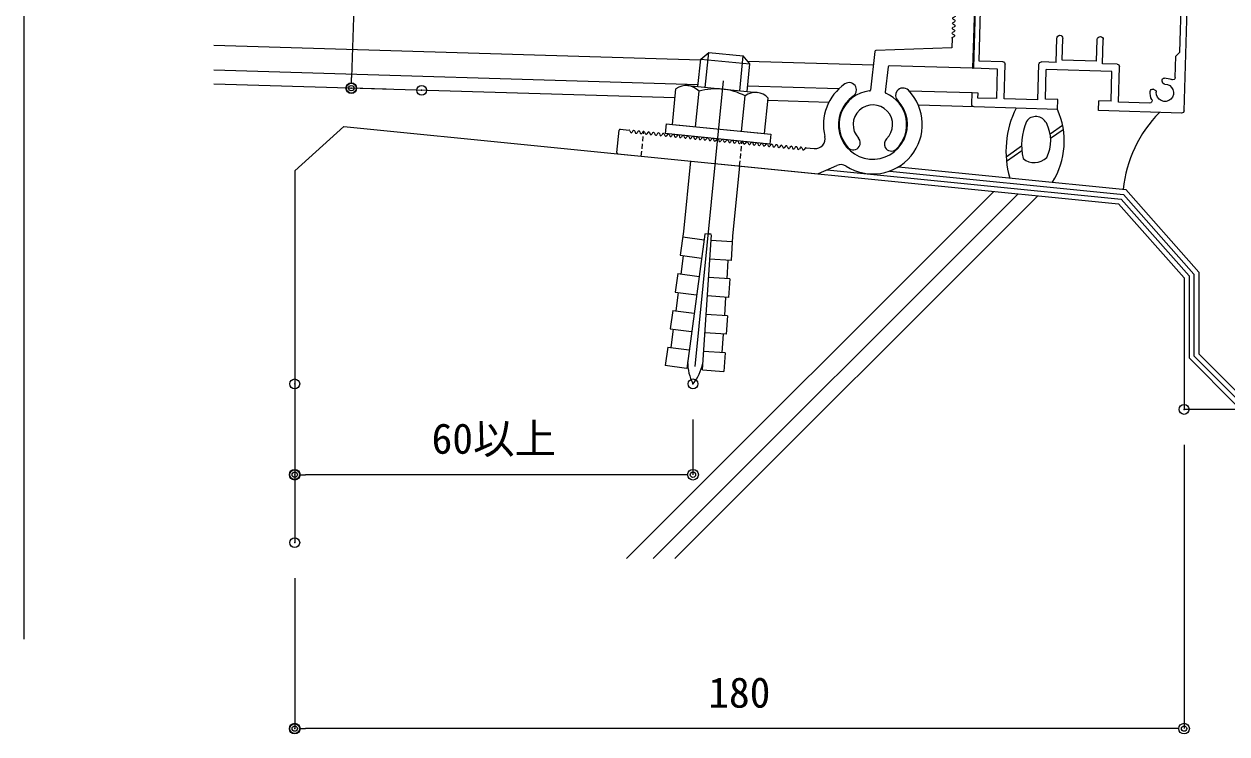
# Model space of a CAD drawing. Units: millimetres, scale not verified. Extents: x -1261 to 1262, y -891 to 891.
# Drawn here: x 526.8 to 770.2, y 389.8 to 533.6 of the extents above; entities that cross this region are included whole.
import ezdxf
from ezdxf.enums import TextEntityAlignment as Align

# ---------------------------------------------------------------- set-up
doc = ezdxf.new("R2010")
doc.units = ezdxf.units.MM
doc.header["$LTSCALE"] = 4
doc.header["$PDMODE"] = 32
doc.header["$PDSIZE"] = 2
for name, pattern in [('USER2', [51, 31.8, -6.4, 6.4, -6.4]), ('USER3', [6.5, 0.1, -6.4]), ('USER5', [0.375, 0.25, -0.125])]:
    doc.linetypes.add(name, pattern=pattern)
for name, color, linetype, lineweight in [('0-0_0', 3, 'Continuous', 18), ('0-1_CSLAYER2', 7, 'Continuous', 18), ('0-2_金物', 6, 'Continuous', 18), ('0-3_Defpoints', 7, 'Continuous', 18), ('0-4_41_U+FF71_U+FF99_U+FF90', 7, 'Continuous', 18), ('0-5_8寸法', 7, 'Continuous', 18), ('0-E_WHITE', 7, 'Continuous', 18)]:
    doc.layers.add(name, color=color, linetype=linetype, lineweight=lineweight)
doc.styles.add('ＭＳ ゴシック', font='')
doc.styles.get('ＭＳ ゴシック').set_extended_font_data('MS Gothic')

# ---------------------------------------------------------------- blocks, each defined once
blk = doc.blocks.new('A$C33DC0388')
at = {"layer": '0-0_0'}
for centre, radius, start, end in [((29.328, 38.987), 0.625, 134.74248, 240), ((31, 37.3), 3, 55.1501, 134.74248), ((31, 37.3), 1.75, 225.25752, 134.74248), ((33, 40.172), 0.5, 235.1501, 0), ((29.328, 38.987), 0.625, 240, 314.74248), ((29.328, 35.613), 0.625, 120, 225.25752), ((31, 37.3), 3, 225.25752, 304.8499), ((29.328, 35.613), 0.625, 45.25752, 120), ((33, 34.428), 0.5, 0, 124.8499), ((2.5, 7.162), 0.5, 180, 295.37693), ((4, 4), 1.75, 87.83959, 2.16041), ((4, 4), 3, 86.53696, 115.37693), ((4.085, 6.248), 0.5, 267.83959, 345), ((4.151, 6.495), 0.5, 345, 86.53696), ((6.248, 4.085), 0.5, 105, 182.16041), ((6.495, 4.151), 0.5, 3.46304, 105), ((7.059, 2.3), 0.5, 150.94072, 270), ((4, 4), 3, 330.94072, 3.46304)]:
    blk.add_arc(centre, radius, start, end, dxfattribs=at)
at = {"layer": '0-4_41_U+FF71_U+FF99_U+FF90'}
for p, q in [((0, 78), (6.459, 78)), ((0, 76), (0, 78)), ((6.932, 77.727), (6.459, 78)), ((7.068, 77.727), (7.541, 78)), ((7.541, 78), (35.459, 78)), ((35.932, 77.727), (35.459, 78)), ((36.068, 77.727), (36.541, 78)), ((36.541, 78), (43, 78)), ((0, 76), (3, 76)), ((3, 61.359), (3, 76)), ((4.2, 64.8), (4.2, 76)), ((4.2, 76), (16.8, 76)), ((16.8, 71.6), (16.8, 76)), ((18, 76), (25, 76)), ((18, 71.6), (18, 76)), ((25, 71.6), (25, 76)), ((26.2, 71.6), (26.2, 76)), ((26.2, 76), (38.8, 76)), ((38.8, 64.8), (38.8, 76)), ((40, 61.359), (40, 76)), ((4.8, 64.2), (4.2, 64.8)), ((4.8, 52.4), (4.8, 64.2)), ((38.2, 64.2), (38.8, 64.8)), ((38.2, 57.4), (38.2, 64.2)), ((3.273, 60.886), (3, 61.359)), ((39.727, 60.886), (40, 61.359)), ((3.273, 60.714), (3, 60.241)), ((3, 56.359), (3, 60.241)), ((39.727, 60.714), (40, 60.241)), ((40, 45.5), (40, 60.241)), ((3.273, 55.886), (3, 56.359)), ((38.8, 56.8), (38.2, 57.4)), ((38.8, 44.8), (38.8, 56.8)), ((3.273, 55.714), (3, 55.241)), ((4.2, 51.8), (4.8, 52.4)), ((4.2, 44.8), (4.2, 51.8)), ((0, 0.5), (0, 45.5)), ((1.2, 40.3), (1.2, 44.3)), ((1.2, 44.3), (3.7, 44.3)), ((39.3, 44.3), (41.8, 44.3)), ((40, 45.5), (43, 45.5)), ((41.8, 41.3), (41.8, 44.3)), ((43, 37.3), (43, 45.5)), ((2, 39.5), (1.2, 40.3)), ((2, 31.5), (2, 39.5)), ((33.5, 40.172), (33.5, 40.8)), ((34, 41.3), (41.8, 41.3)), ((35, 39.8), (41, 39.8)), ((35, 26.5), (35, 39.8)), ((41, 37.3), (41, 39.8)), ((29.016, 38.446), (29.016, 38.446)), ((41, 37.3), (43, 37.3)), ((33.5, 25.5), (33.5, 34.428)), ((1.2, 28.7), (6.1, 28.7)), ((1.2, 12.3), (1.2, 27.5)), ((1.2, 27.5), (6.1, 27.5)), ((43, 7.8), (43, 29)), ((34, 25), (41.8, 25)), ((35, 26.5), (41, 26.5)), ((41.8, 9.3), (41.8, 25)), ((2, 11.5), (1.2, 12.3)), ((16.8, 9.5), (16.8, 14.4)), ((18, 10), (18, 14.4)), ((25, 10), (25, 14.4)), ((26.2, 9.5), (26.2, 14.4)), ((2, 7.162), (2, 11.5)), ((18, 10), (25, 10)), ((13.35, 1.8), (13.35, 9)), ((13.85, 9.5), (16.8, 9.5)), ((14.85, 8), (28.15, 8)), ((14.85, 2), (14.85, 8)), ((26.2, 9.5), (29.15, 9.5)), ((28.15, 2), (28.15, 8)), ((29.65, 1.8), (29.65, 9)), ((36.5, 1.8), (36.5, 8.8)), ((37, 9.3), (41.8, 9.3)), ((38, 7.8), (43, 7.8)), ((38, 1.8), (38, 7.8)), ((4.568, 6.119), (4.634, 6.366)), ((6.119, 4.568), (6.366, 4.634)), ((43, 0.5), (43, 2.8)), ((0.5, 0), (17.35, 0)), ((7.059, 1.8), (13.35, 1.8)), ((14.85, 2), (17.35, 2)), ((17.35, 0), (17.35, 2)), ((25.65, 2), (28.15, 2)), ((25.65, 0), (25.65, 2)), ((25.65, 0), (42.5, 0)), ((29.65, 1.8), (36.5, 1.8)), ((38, 1.8), (41.8, 1.8))]:
    blk.add_line(p, q, dxfattribs=at)
for points in [[(40, 76), (43, 76), (43, 78)], [(0, 45.5), (3, 45.5), (3, 55.241)], [(1.2, 28.7), (1.2, 30.7), (2, 31.5)], [(41, 26.5), (41, 29), (43, 29)], [(41.8, 1.8), (41.8, 2.8), (43, 2.8)]]:
    blk.add_lwpolyline(points, dxfattribs=at)
for centre, radius, start, end in [((17.4, 71.6), 0.6, 180, 0), ((25.6, 71.6), 0.6, 180, 0), ((3.7, 44.8), 0.5, 270, 0), ((39.3, 44.8), 0.5, 180, 270), ((34, 40.8), 0.5, 90, 180), ((6.1, 28.1), 0.6, 270, 90), ((34, 25.5), 0.5, 180, 270), ((17.4, 14.4), 0.6, 0, 180), ((25.6, 14.4), 0.6, 0, 180), ((13.85, 9), 0.5, 90, 180), ((29.15, 9), 0.5, 0, 90), ((37, 8.8), 0.5, 90, 180), ((0.5, 0.5), 0.5, 180, 270), ((42.5, 0.5), 0.5, 270, 0)]:
    blk.add_arc(centre, radius, start, end, dxfattribs=at)
at = {"layer": '0-5_8寸法'}
for centre, radius, start, end in [((7, 77.8), 0.1, 227.05837, 312.94163), ((36, 77.8), 0.1, 227.05837, 312.94163), ((3.15, 60.8), 0.15, 325.22171, 34.77829), ((39.85, 60.8), 0.15, 145.22171, 214.77829), ((3.15, 55.8), 0.15, 325.22171, 34.77829)]:
    blk.add_arc(centre, radius, start, end, dxfattribs=at)
blk = doc.blocks.new('_Origin2')
at = {"layer": '0-0_0', "color": 7, "lineweight": 9}
blk.add_line((-0.5, 0), (-1, 0), dxfattribs=at)
for radius in [0.5, 0.25]:
    blk.add_circle((0, 0), radius, dxfattribs=at)
blk = doc.blocks.new('D74')
at = {"layer": '0-1_CSLAYER2', "lineweight": 9}
for p, q in [((3082.606, 1392.97), (3075.567, 1393.181)), ((3075.502, 1391.022), (3073.293, 1317.375)), ((3080.267, 1315.005), (3073.228, 1315.216))]:
    blk.add_line(p, q, dxfattribs=at)
at = {"layer": '0-3_Defpoints'}
for p in [(3089.802, 1392.754), (3073.228, 1315.216), (3087.463, 1314.789)]:
    blk.add_point(p, dxfattribs=at)
at = {"layer": '0-1_CSLAYER2', "xscale": 2.16, "yscale": 2.16}
for p, rotation in [((3075.567, 1393.181), 88.28164), ((3073.228, 1315.216), 268.28164)]:
    blk.add_blockref('_Origin2', p, dxfattribs=dict(at, rotation=rotation))
at = {"layer": '0-1_CSLAYER2', "style": 'ＭＳ ゴシック'}
blk.add_text('78', height=6.158, rotation=88.282, dxfattribs=at).set_placement((3071.873, 1350.072), align=Align.BOTTOM_LEFT)
blk = doc.blocks.new('A$C7F6C16F4')
at = {"layer": '0-2_金物', "color": 7}
for p, q in [((-5, 15.75), (-3.5, 17.25)), ((-3.5, 10.125), (-3.5, 17.25)), ((-3.5, 17.25), (3.5, 17.25)), ((3.5, 10.125), (3.5, 17.25)), ((5, 15.75), (3.5, 17.25)), ((-5, 10.125), (-5, 15.75)), ((-5, 15.75), (5, 15.75)), ((5, 10.125), (5, 15.75)), ((-7.03, 10.125), (7.03, 10.125)), ((-9.375, 2), (-9.375, 9.223)), ((-4.684, 2), (-4.684, 9.223)), ((4.684, 2), (4.684, 9.223)), ((9.375, 2), (9.375, 9.223)), ((-10.625, 2), (10.625, 2)), ((-10.625, 2), (-10.625, 0)), ((10.625, 0), (-10.625, 0)), ((-9.375, 2), (9.375, 2)), ((10.625, 2), (10.625, 0))]:
    blk.add_line(p, q, dxfattribs=at)
for centre, radius, start, end in [((-7.03, 6.625), 3.5, 47.92498, 132.07502), ((0, -2.487), 12.611, 68.19746, 111.80254), ((7.03, 6.625), 3.5, 47.92498, 132.07502)]:
    blk.add_arc(centre, radius, start, end, dxfattribs=at)
blk = doc.blocks.new('A$C3B587350')
at = {"layer": '0-2_金物', "color": 7}
for p, q in [((-5, 0), (-5, -14.336)), ((5, 0), (5, -14.336)), ((-5, -14.336), (-5.171, -19.22)), ((-0.628, -14.489), (-1.584, -41.88)), ((-0.625, -14.336), (0.625, -14.336)), ((0.628, -14.489), (1.584, -41.88)), ((5, -14.336), (5.171, -19.22)), ((-5.04, -15.472), (-0.682, -15.624)), ((5.04, -15.472), (0.682, -15.624)), ((-5.171, -19.22), (-0.816, -19.372)), ((-4.546, -19.241), (-4.677, -22.989)), ((5.171, -19.22), (0.816, -19.372)), ((4.546, -19.241), (4.677, -22.989)), ((-5.301, -22.967), (-5.432, -26.715)), ((-5.301, -22.967), (-0.947, -23.119)), ((5.301, -22.967), (0.947, -23.119)), ((-5.432, -26.715), (-1.077, -26.867)), ((-4.808, -26.737), (-4.939, -30.484)), ((4.808, -26.737), (4.939, -30.484)), ((-5.563, -30.463), (-5.694, -34.21)), ((-5.563, -30.463), (-1.208, -30.615)), ((5.563, -30.463), (1.208, -30.615)), ((-5.694, -34.21), (-1.339, -34.362)), ((-5.069, -34.232), (-5.2, -37.98)), ((5.069, -34.232), (5.2, -37.98)), ((-5.825, -37.958), (-5.957, -41.727)), ((-5.825, -37.958), (-1.47, -38.11)), ((5.825, -37.958), (1.47, -38.11)), ((5.825, -37.958), (5.957, -41.727)), ((-1.636, -41.878), (-5.957, -41.727)), ((1.636, -41.878), (5.957, -41.727))]:
    blk.add_line(p, q, dxfattribs=at)
at = {"layer": '0-2_金物', "color": 7, "linetype": 'USER3'}
blk.add_line((0.625, -14.336), (-0.625, -14.336), dxfattribs=at)
at = {"layer": '0-2_金物', "color": 7}
for points in [[(5.301, -22.967), (5.432, -26.715), (1.077, -26.867)], [(5.563, -30.463), (5.694, -34.21), (1.339, -34.362)]]:
    blk.add_lwpolyline(points, dxfattribs=at)
for centre, start, end in [((8.166, -39.543), 185.77609, 213.13954), ((-8.166, -39.543), 326.86046, 354.22391)]:
    blk.add_arc(centre, 9.753, start, end, dxfattribs=at)
blk = doc.blocks.new('U86')
at = {"layer": '0-4_41_U+FF71_U+FF99_U+FF90'}
for p, q in [((0.132, 0.318), (-0.132, 0.182)), ((0.132, -0.318), (-0.132, -0.182))]:
    blk.add_line(p, q, dxfattribs=at)
for centre, start, end in [((-0.05, 0), 114.22183, 245.77817), ((0.05, 0.5), 294.22183, 360), ((0.05, -0.5), 0, 65.77817)]:
    blk.add_arc(centre, 0.2, start, end, dxfattribs=at)
blk = doc.blocks.new('U87')
at = {"layer": '0-4_41_U+FF71_U+FF99_U+FF90'}
for p in [(0, 0), (0, -1), (0, -2), (0, -3), (0, -4), (0, -5), (0, -6), (0, -7), (0, -8), (0, -9), (0, -10), (0, -11), (0, -12), (0, -13), (0, -14), (0, -15), (0, -16), (0, -17), (0, -18), (0, -19), (0, -20), (0, -21), (0, -22), (0, -23), (0, -24), (0, -25), (0, -26), (0, -27), (0, -28), (0, -29), (0, -30), (0, -31), (0, -32), (0, -33), (0, -34), (0, -35)]:
    blk.add_blockref('U86', p, dxfattribs=at)
blk = doc.blocks.new('U84')
at = {"layer": '0-4_41_U+FF71_U+FF99_U+FF90'}
for p, q in [((0.132, 0.318), (-0.132, 0.182)), ((0.132, -0.318), (-0.132, -0.182))]:
    blk.add_line(p, q, dxfattribs=at)
for centre, start, end in [((-0.05, 0), 114.22183, 245.77817), ((0.05, 0.5), 294.22183, 360), ((0.05, -0.5), 0, 65.77817)]:
    blk.add_arc(centre, 0.2, start, end, dxfattribs=at)
blk = doc.blocks.new('U85')
at = {"layer": '0-4_41_U+FF71_U+FF99_U+FF90'}
for p in [(0, 0), (0, -1), (0, -2), (0, -3), (0, -4), (0, -5), (0, -6), (0, -7), (0, -8), (0, -9), (0, -10), (0, -11), (0, -12), (0, -13), (0, -14), (0, -15), (0, -16), (0, -17), (0, -18), (0, -19), (0, -20), (0, -21), (0, -22), (0, -23), (0, -24), (0, -25), (0, -26), (0, -27), (0, -28), (0, -29), (0, -30), (0, -31), (0, -32), (0, -33), (0, -34), (0, -35), (0, -36), (0, -37)]:
    blk.add_blockref('U84', p, dxfattribs=at)
blk = doc.blocks.new('D89')
at = {"layer": '0-1_CSLAYER2', "lineweight": 9}
for p, q in [((3241.777, 1242.959), (3241.777, 1185.509)), ((3061.777, 1215.971), (3061.777, 1185.509)), ((3239.617, 1185.509), (3063.937, 1185.509))]:
    blk.add_line(p, q, dxfattribs=at)
at = {"layer": '0-3_Defpoints'}
for p in [(3241.777, 1250.159), (3061.777, 1223.171), (3061.777, 1185.509)]:
    blk.add_point(p, dxfattribs=at)
at = {"layer": '0-1_CSLAYER2', "xscale": 2.16, "yscale": 2.16, "rotation": 180}
blk.add_blockref('_Origin2', (3061.777, 1185.509), dxfattribs=at)
at = {"layer": '0-1_CSLAYER2', "xscale": 2.16, "yscale": 2.16}
blk.add_blockref('_Origin2', (3241.777, 1185.509), dxfattribs=at)
at = {"layer": '0-1_CSLAYER2', "style": 'ＭＳ ゴシック'}
blk.add_text('180', height=6.158, dxfattribs=at).set_placement((3145.477, 1187.909), align=Align.BOTTOM_LEFT)
blk = doc.blocks.new('D88')
at = {"layer": '0-1_CSLAYER2', "lineweight": 9}
for p, q in [((3061.777, 1248.122), (3061.777, 1236.932)), ((3142.384, 1248.122), (3142.384, 1236.932)), ((3140.224, 1236.932), (3063.937, 1236.932))]:
    blk.add_line(p, q, dxfattribs=at)
at = {"layer": '0-3_Defpoints'}
for p in [(3061.777, 1255.322), (3142.384, 1255.322), (3061.777, 1236.932)]:
    blk.add_point(p, dxfattribs=at)
at = {"layer": '0-1_CSLAYER2', "xscale": 2.16, "yscale": 2.16, "rotation": 180}
blk.add_blockref('_Origin2', (3061.777, 1236.932), dxfattribs=at)
at = {"layer": '0-1_CSLAYER2', "xscale": 2.16, "yscale": 2.16}
blk.add_blockref('_Origin2', (3142.384, 1236.932), dxfattribs=at)
at = {"layer": '0-1_CSLAYER2', "style": 'ＭＳ ゴシック'}
blk.add_text('60以上', height=6.158, dxfattribs=at).set_placement((3089.481, 1239.332), align=Align.BOTTOM_LEFT)

msp = doc.modelspace()

# ---------------------------------------------------------------- linework, layer by layer
at = {"layer": '0-1_CSLAYER2', "color": 3}
for p, q in [((663.702, 526.287), (565.199, 529.242)), ((698.674, 525.237), (673.275, 525.999)), ((663.203, 521.299), (565.199, 524.239)), ((658.54, 518.638), (565.199, 521.438)), ((691.659, 520.446), (673.223, 520.999)), ((718.666, 519.635), (705.911, 520.018)), ((689.636, 517.705), (677.327, 518.074)), ((719.082, 516.822), (707.766, 517.161))]:
    msp.add_line(p, q, dxfattribs=at)
at = {"layer": '0-2_金物', "color": 7}
for p, q in [((526.778, 409.009), (526.778, 568.958)), ((734.45, 511.345), (736.96, 513.113)), ((734.558, 510.454), (737.116, 512.256)), ((725.544, 506.708), (728.68, 508.916)), ((725.617, 505.792), (728.726, 507.982)), ((648.68, 425.343), (723.046, 499.71)), ((654.123, 425.343), (727.995, 499.215)), ((658.503, 425.343), (731.977, 498.817))]:
    msp.add_line(p, q, dxfattribs=at)
at = {"layer": '0-2_金物', "color": 7, "linetype": 'USER2'}
msp.add_line((668.306, 522.079), (662.522, 464.241), dxfattribs=at)
at = {"layer": '0-2_金物', "color": 4}
for p, q in [((581.562, 503.858), (591.513, 512.863)), ((591.513, 512.863), (748.315, 497.183)), ((581.562, 503.858), (581.562, 428.559)), ((748.315, 497.183), (761.562, 482.199)), ((761.562, 482.199), (761.562, 455.547)), ((861.562, 455.547), (761.562, 455.547))]:
    msp.add_line(p, q, dxfattribs=at)
at = {"layer": '0-2_金物', "color": 5}
for p, q in [((689.333, 504.086), (748.805, 498.139)), ((703.733, 504.656), (749.784, 500.051)), ((701.993, 503.825), (749.294, 499.095))]:
    msp.add_line(p, q, dxfattribs=at)
for points in [[(749.294, 499.095), (763.562, 482.957), (763.562, 466.376), (772.391, 457.547), (850.734, 457.547), (859.562, 466.376), (859.562, 484.009), (940.055, 492.054)], [(749.784, 500.051), (764.562, 483.335), (764.562, 466.79), (772.805, 458.547), (850.32, 458.547), (858.562, 466.79), (858.562, 484.914), (939.956, 493.049)], [(748.805, 498.139), (762.562, 482.578), (762.562, 465.961), (771.977, 456.547), (851.148, 456.547), (860.562, 465.961), (860.562, 483.104), (940.155, 491.059)]]:
    msp.add_lwpolyline(points, dxfattribs=at)
at = {"layer": '0-2_金物', "color": 7}
for centre, radius, start, end in [((745.31, 507.824), 19.797, 153.78987, 195.8938), ((721.409, 509.851), 15.89, 328.44223, 24.01023), ((741.123, 509.063), 12.444, 157.2718, 192.70323), ((731.57, 512.492), 2.368, 26.59524, 144.37587), ((726.947, 509.986), 7.625, 333.36941, 27.88211), ((731.239, 509.117), 3.587, 231.0545, 314.72428)]:
    msp.add_arc(centre, radius, start, end, dxfattribs=at)
at = {"layer": '0-2_金物'}
msp.add_arc((775.183, 497.418), 26.093, 135.52954, 174.08605, dxfattribs=at)
at = {"layer": '0-4_41_U+FF71_U+FF99_U+FF90'}
for p, q in [((714.548, 528.751), (699.196, 528.222)), ((718.726, 524.624), (701.866, 525.129)), ((646.753, 507.551), (647.211, 512.128)), ((687.579, 503.294), (691.258, 504.955))]:
    msp.add_line(p, q, dxfattribs=at)
at = {"layer": '0-4_41_U+FF71_U+FF99_U+FF90', "linetype": 'USER5'}
for p, q in [((651.708, 506.854), (652.206, 511.83)), ((671.609, 504.864), (672.107, 509.84))]:
    msp.add_line(p, q, dxfattribs=at)
at = {"layer": '0-4_41_U+FF71_U+FF99_U+FF90'}
for centre, radius, start, end in [((699.203, 528.022), 0.2, 91.97303, 173.28164), ((701.86, 524.929), 0.2, 88.28164, 173.28164), ((718.732, 524.823), 0.2, 268.28164, 358.28164), ((698.575, 513.223), 10, 124.45366, 193.76063), ((693.766, 520.232), 1.5, 24.28941, 124.45366), ((698.575, 513.223), 7, 124.45366, 44.12516), ((698.575, 513.223), 6.85, 95.62716, 223.05292), ((698.575, 513.223), 10, 237.23597, 44.12516), ((693.766, 520.232), 1.5, 304.45366, 24.28941), ((697.883, 520.239), 0.2, 275.62716, 353.28164), ((701.249, 519.746), 0.2, 173.28164, 247.70881), ((698.575, 513.223), 6.85, 313.51036, 67.70881), ((704.676, 519.141), 1.5, 144.28941, 224.12516), ((704.676, 519.141), 1.5, 44.12516, 144.28941), ((698.575, 513.223), 4, 313.51036, 223.05292), ((647.41, 512.108), 0.2, 84.28941, 174.28941), ((686.919, 510.368), 2, 264.28941, 13.76063), ((694.611, 509.519), 1.425, 328.28164, 43.05292), ((702.31, 509.288), 1.425, 133.51036, 208.28164), ((646.952, 507.531), 0.2, 174.28941, 264.28941), ((694.611, 509.519), 1.425, 223.05292, 328.28164), ((702.31, 509.288), 1.425, 208.28164, 313.51036), ((692.081, 503.132), 2, 57.23597, 114.28941), ((687.496, 503.477), 0.2, 264.28941, 294.28941)]:
    msp.add_arc(centre, radius, start, end, dxfattribs=at)
at = {"layer": '0-E_WHITE'}
for p, q in [((720.299, 570.397), (718.932, 524.817)), ((714.608, 530.75), (714.548, 528.751)), ((699.004, 528.045), (698.082, 520.215)), ((701.661, 524.953), (701.05, 519.769)), ((647.43, 512.307), (649.221, 512.128)), ((646.932, 507.332), (687.476, 503.278)), ((685.042, 508.546), (686.72, 508.378))]:
    msp.add_line(p, q, dxfattribs=at)

# ---------------------------------------------------------------- block references
at = {"layer": '0-1_CSLAYER2'}
for name in ['D74', 'D88', 'D89']:
    msp.add_blockref(name, (-2480.215, -794.612), dxfattribs=at)
at = {"layer": '0-1_CSLAYER2', "rotation": 354.28941}
for name, p in [('A$C7F6C16F4', (667.132, 510.337)), ('A$C3B587350', (666.634, 505.362))]:
    msp.add_blockref(name, p, dxfattribs=at)
at = {"layer": '0-4_41_U+FF71_U+FF99_U+FF90', "xscale": -1, "rotation": 358.28164}
for name, p in [('A$C33DC0388', (761.562, 515.547)), ('U85', (715.982, 568.225))]:
    msp.add_blockref(name, p, dxfattribs=at)
at = {"layer": '0-4_41_U+FF71_U+FF99_U+FF90', "rotation": 84.28941}
msp.add_blockref('U87', (649.694, 511.83), dxfattribs=at)

doc.saveas('drawing.dxf')
